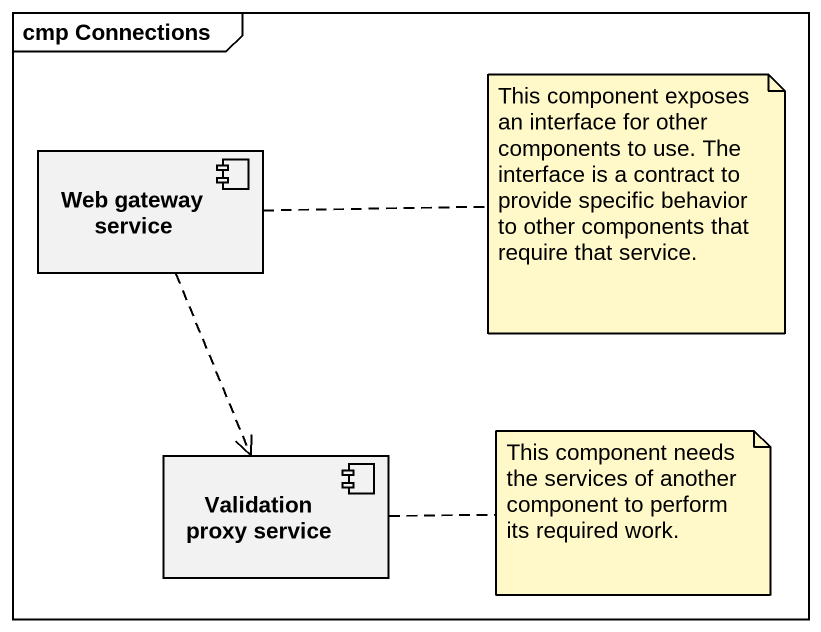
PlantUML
@startuml
mainframe cmp Connections
component "Web gateway service" as Web_gateway_service
component "Validation proxy service" as Validation_proxy_service
Web_gateway_service ..> Validation_proxy_service
note right of Web_gateway_service : This component exposes an interface for other components to use. The interface is a contract to provide specific behavior to other components that require that service.
note right of Validation_proxy_service : This component needs the services of another component to perform its required work.
@enduml
